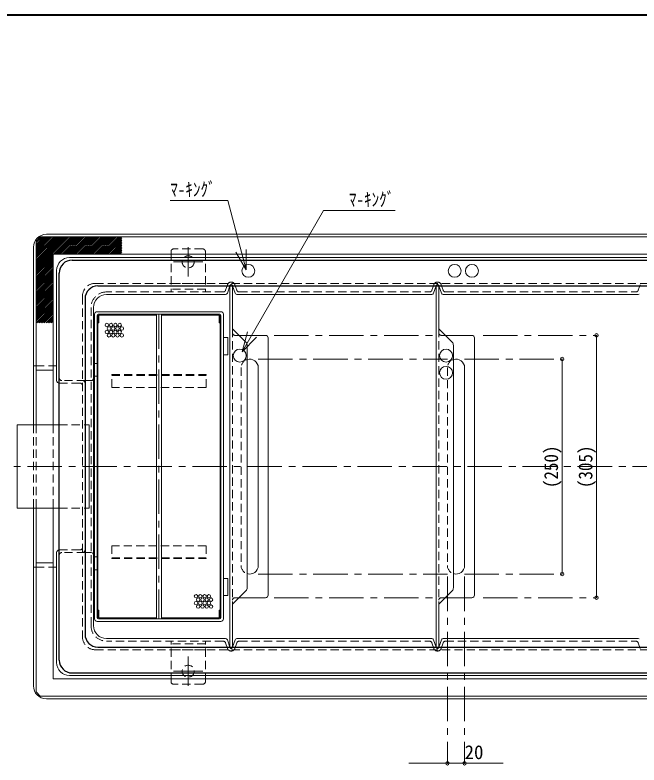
# Model space of a CAD drawing. Units: millimetres, scale not verified. Extents: x -1682 to 1558, y -1128 to 1120.
# Drawn here: x -598 to 128, y 248 to 1120 of the extents above; entities that cross this region are included whole.
import ezdxf
from ezdxf.enums import TextEntityAlignment as Align

# ---------------------------------------------------------------- set-up
doc = ezdxf.new("R2010")
doc.units = ezdxf.units.MM
doc.header["$LTSCALE"] = 8
doc.header["$PDMODE"] = 32
doc.header["$PDSIZE"] = 4
doc.linetypes.add('CHAIN1', pattern=[8, 5, -1, 1, -1])
doc.linetypes.add('DASHED1', pattern=[1.8, 1.2, -0.6])
doc.layers.add('0-0____1', color=4, linetype='Continuous', lineweight=9)
doc.styles.add('ＭＳ ゴシック', font='')
doc.styles.get('ＭＳ ゴシック').set_extended_font_data('MS Gothic')

msp = doc.modelspace()

# ---------------------------------------------------------------- linework, layer by layer
at = {"layer": '0-0____1', "color": 1, "lineweight": 40}
msp.add_line((1558.284, 1119.566), (-1681.716, 1119.566), dxfattribs=at)
at = {"layer": '0-0____1', "color": 7, "lineweight": 18}
for p, q in [((-417.614, 903.876), (-350.8, 903.876)), ((-329.155, 823.093), (-350.8, 903.876)), ((-561.716, 864.566), (348.284, 864.566)), ((-568.716, 861.566), (-573.716, 856.566)), ((-573.716, 856.566), (-573.716, 706.566)), ((355.284, 861.566), (-568.716, 861.566)), ((-576.716, 849.566), (-576.716, 711.566)), ((-329.155, 823.093), (-329.155, 847.093)), ((-553.716, 841.566), (340.284, 841.566)), ((-553.716, 841.566), (-553.716, 706.566)), ((321.284, 837.566), (-534.716, 837.566)), ((-329.155, 823.093), (-341.155, 843.878)), ((-549.716, 694.566), (-549.716, 822.566)), ((-348.383, 804.566), (-351.186, 796.155)), ((-348.216, 384.566), (-348.216, 804.566)), ((-345.049, 804.566), (-342.246, 796.155)), ((-108.383, 804.566), (-111.186, 796.155)), ((-108.216, 384.566), (-108.216, 804.566)), ((-105.216, 754.566), (-105.216, 804.566)), ((-105.049, 804.566), (-102.246, 796.155)), ((-354.216, 794.566), (-491.716, 794.566)), ((-339.216, 794.566), (-114.216, 794.566)), ((-99.216, 794.566), (125.784, 794.566)), ((-506.716, 697.566), (-506.716, 779.566)), ((-505.716, 771.566), (-505.716, 699.566)), ((-502.716, 774.566), (-358.716, 774.566)), ((-502.716, 770.066), (-502.716, 699.566)), ((-502.716, 770.066), (-501.716, 770.066)), ((-501.716, 770.566), (-501.716, 704.566)), ((-501.216, 771.566), (-360.216, 771.566)), ((-500.716, 770.066), (-500.716, 761.566)), ((-500.216, 770.566), (-433.716, 770.566)), ((-433.716, 417.566), (-433.716, 771.566)), ((-427.716, 417.566), (-427.716, 771.566)), ((-427.716, 770.566), (-361.216, 770.566)), ((-360.716, 770.066), (-360.716, 761.566)), ((-359.716, 770.566), (-359.716, 418.566)), ((-358.716, 770.066), (-359.716, 770.066)), ((-358.716, 770.066), (-358.716, 419.066)), ((-355.716, 417.566), (-355.716, 771.566)), ((-501.716, 761.566), (-500.716, 761.566)), ((-359.716, 761.566), (-360.716, 761.566)), ((-334.105, 728.013), (-327.893, 751.195)), ((-89.68, 739.03), (-105.216, 754.566)), ((-355.716, 744.566), (-350.716, 744.566)), ((-350.716, 724.566), (-350.716, 744.566)), ((-334.105, 728.013), (-317.134, 744.983)), ((-328.216, 453.637), (-328.216, 735.495)), ((-88.216, 735.495), (-88.216, 453.637)), ((-355.716, 724.566), (-350.716, 724.566)), ((-576.716, 711.566), (-573.716, 711.566)), ((-573.716, 706.566), (-553.716, 706.566)), ((-553.716, 711.566), (-549.716, 711.566)), ((-505.716, 699.566), (-502.716, 699.566)), ((-502.716, 704.566), (-501.716, 704.566)), ((-509.716, 694.566), (-516.716, 694.566)), ((-595.716, 643.066), (-546.716, 643.066)), ((-549.716, 494.566), (-549.716, 366.566)), ((-509.716, 494.566), (-516.716, 494.566)), ((-506.716, 491.566), (-506.716, 409.566)), ((-505.716, 417.566), (-505.716, 489.566)), ((-505.716, 489.566), (-502.716, 489.566)), ((-502.716, 419.066), (-502.716, 489.566)), ((-573.716, 482.566), (-553.716, 482.566)), ((-573.716, 332.566), (-573.716, 482.566)), ((-553.716, 347.566), (-553.716, 482.566)), ((-502.716, 484.566), (-501.716, 484.566)), ((-501.716, 418.566), (-501.716, 484.566)), ((-576.716, 477.566), (-573.716, 477.566)), ((-576.716, 339.566), (-576.716, 477.566)), ((-553.716, 477.566), (-549.716, 477.566)), ((-355.716, 464.566), (-350.716, 464.566)), ((-350.716, 464.566), (-350.716, 444.566)), ((-329.68, 450.101), (-345.216, 434.566)), ((-89.68, 450.101), (-105.216, 434.566)), ((-355.716, 444.566), (-350.716, 444.566)), ((-501.716, 427.566), (-500.716, 427.566)), ((-500.716, 419.066), (-500.716, 427.566)), ((-359.716, 427.566), (-360.716, 427.566)), ((-360.716, 419.066), (-360.716, 427.566)), ((-345.216, 434.566), (-345.216, 384.566)), ((-105.216, 434.566), (-105.216, 384.566)), ((-502.716, 419.066), (-501.716, 419.066)), ((-500.216, 418.566), (-433.716, 418.566)), ((-427.716, 418.566), (-361.216, 418.566)), ((-358.716, 419.066), (-359.716, 419.066)), ((-502.716, 414.566), (-358.716, 414.566)), ((-501.216, 417.566), (-360.216, 417.566)), ((-354.216, 394.566), (-491.716, 394.566)), ((-348.383, 384.566), (-351.186, 392.976)), ((-345.049, 384.566), (-342.246, 392.976)), ((-339.216, 394.566), (-114.216, 394.566)), ((-108.383, 384.566), (-111.186, 392.976)), ((-105.049, 384.566), (-102.246, 392.976)), ((-99.216, 394.566), (125.784, 394.566)), ((321.284, 351.566), (-534.716, 351.566)), ((-553.716, 347.566), (340.284, 347.566)), ((-568.716, 327.566), (-573.716, 332.566)), ((355.284, 327.566), (-568.716, 327.566)), ((-561.716, 324.566), (348.284, 324.566))]:
    msp.add_line(p, q, dxfattribs=at)
at = {"layer": '0-0____1'}
for p, q in [((-573.716, 839.057), (-551.207, 861.566)), ((-573.716, 841.037), (-553.187, 861.566)), ((-573.716, 843.017), (-555.167, 861.566)), ((-573.716, 844.997), (-557.147, 861.566)), ((-573.716, 846.977), (-559.127, 861.566)), ((-573.716, 848.957), (-561.107, 861.566)), ((-573.716, 850.936), (-563.087, 861.566)), ((-573.716, 852.916), (-565.067, 861.566)), ((-573.716, 854.896), (-567.047, 861.566)), ((-573.716, 837.077), (-549.227, 861.566)), ((-573.716, 835.097), (-547.248, 861.566)), ((-573.716, 833.117), (-545.268, 861.566)), ((-573.716, 831.137), (-543.288, 861.566)), ((-573.716, 829.158), (-541.308, 861.566)), ((-573.716, 827.178), (-539.328, 861.566)), ((-573.716, 825.198), (-537.348, 861.566)), ((-573.716, 823.218), (-535.368, 861.566)), ((-553.388, 841.566), (-533.388, 861.566)), ((-551.408, 841.566), (-531.408, 861.566)), ((-549.428, 841.566), (-529.428, 861.566)), ((-547.449, 841.566), (-527.449, 861.566)), ((-545.469, 841.566), (-525.469, 861.566)), ((-543.489, 841.566), (-523.489, 861.566)), ((-541.509, 841.566), (-521.509, 861.566)), ((-539.529, 841.566), (-519.529, 861.566)), ((-537.549, 841.566), (-517.549, 861.566)), ((-535.569, 841.566), (-515.569, 861.566)), ((-533.589, 841.566), (-513.589, 861.566)), ((-531.609, 841.566), (-511.609, 861.566)), ((-529.629, 841.566), (-509.629, 861.566)), ((-527.65, 841.566), (-507.65, 861.566)), ((-525.67, 841.566), (-505.67, 861.566)), ((-523.69, 841.566), (-503.69, 861.566)), ((-521.71, 841.566), (-501.71, 861.566)), ((-519.73, 841.566), (-499.73, 861.566)), ((-517.75, 841.566), (-497.75, 861.566)), ((-515.77, 841.566), (-495.77, 861.566)), ((-513.79, 841.566), (-493.79, 861.566)), ((-511.81, 841.566), (-491.81, 861.566)), ((-509.83, 841.566), (-489.83, 861.566)), ((-507.851, 841.566), (-487.851, 861.566)), ((-505.871, 841.566), (-485.871, 861.566)), ((-503.891, 841.566), (-483.891, 861.566)), ((-501.911, 841.566), (-481.911, 861.566)), ((-499.931, 841.566), (-479.931, 861.566)), ((-497.951, 841.566), (-477.951, 861.566)), ((-495.971, 841.566), (-475.971, 861.566)), ((-493.991, 841.566), (-473.991, 861.566)), ((-492.011, 841.566), (-473.716, 859.861)), ((-490.031, 841.566), (-473.716, 857.881)), ((-488.052, 841.566), (-473.716, 855.901)), ((-486.072, 841.566), (-473.716, 853.921)), ((-484.092, 841.566), (-473.716, 851.942)), ((-482.112, 841.566), (-473.716, 849.962)), ((-480.132, 841.566), (-473.716, 847.982)), ((-478.152, 841.566), (-473.716, 846.002)), ((-573.716, 821.238), (-553.716, 841.238)), ((-573.716, 819.258), (-553.716, 839.258)), ((-573.716, 817.278), (-553.716, 837.278)), ((-476.172, 841.566), (-473.716, 844.022)), ((-474.192, 841.566), (-473.716, 842.042)), ((-573.716, 815.298), (-553.716, 835.298)), ((-573.716, 813.318), (-553.716, 833.318)), ((-573.716, 811.338), (-553.716, 831.338)), ((-573.716, 809.359), (-553.716, 829.359)), ((-573.716, 807.379), (-553.716, 827.379)), ((-573.716, 805.399), (-553.716, 825.399)), ((-573.716, 803.419), (-553.716, 823.419)), ((-573.716, 801.439), (-553.716, 821.439)), ((-573.716, 799.459), (-553.716, 819.459)), ((-573.716, 797.479), (-553.716, 817.479)), ((-573.716, 795.499), (-553.716, 815.499)), ((-573.716, 793.519), (-553.716, 813.519)), ((-573.716, 791.539), (-553.716, 811.539)), ((-573.716, 789.56), (-553.716, 809.56)), ((-573.716, 787.58), (-553.716, 807.58)), ((-573.716, 785.6), (-553.716, 805.6)), ((-573.716, 783.62), (-553.716, 803.62)), ((-573.716, 781.64), (-553.716, 801.64)), ((-573.716, 779.66), (-553.716, 799.66)), ((-573.716, 777.68), (-553.716, 797.68)), ((-573.716, 775.7), (-553.716, 795.7)), ((-573.716, 773.72), (-553.716, 793.72)), ((-573.716, 771.74), (-553.716, 791.74)), ((-573.716, 769.761), (-553.716, 789.761)), ((-573.716, 767.781), (-553.716, 787.781)), ((-573.716, 765.801), (-553.716, 785.801)), ((-573.716, 763.821), (-553.716, 783.821)), ((-573.716, 761.841), (-553.716, 781.841)), ((-572.011, 761.566), (-553.716, 779.861)), ((-570.031, 761.566), (-553.716, 777.881)), ((-568.052, 761.566), (-553.716, 775.901)), ((-566.072, 761.566), (-553.716, 773.921)), ((-564.092, 761.566), (-553.716, 771.942)), ((-562.112, 761.566), (-553.716, 769.962)), ((-560.132, 761.566), (-553.716, 767.982)), ((-558.152, 761.566), (-553.716, 766.002)), ((-556.172, 761.566), (-553.716, 764.022)), ((-554.192, 761.566), (-553.716, 762.042)), ((-306.716, 747.066), (-337.716, 747.066)), ((-303.716, 445.066), (-303.716, 744.066)), ((-66.716, 747.066), (-97.716, 747.066)), ((-63.716, 445.066), (-63.716, 744.066)), ((78.284, 442.066), (78.284, 747.066)), ((38.284, 719.566), (38.284, 469.566)), ((-576.716, 711.566), (-576.716, 643.066)), ((-573.716, 643.066), (-573.716, 706.566)), ((-553.716, 706.566), (-553.716, 643.066)), ((-315.216, 709.566), (-315.216, 479.566)), ((-75.216, 709.566), (-75.216, 479.566)), ((-505.716, 489.566), (-505.716, 699.566)), ((-502.716, 699.566), (-502.716, 489.566)), ((-501.716, 704.566), (-501.716, 484.566)), ((-506.716, 491.566), (-506.716, 697.566)), ((-576.716, 546.066), (-576.716, 477.566)), ((-573.716, 482.566), (-573.716, 546.066)), ((-553.716, 546.066), (-553.716, 482.566)), ((-306.716, 442.066), (-337.716, 442.066)), ((-66.716, 442.066), (-97.716, 442.066)), ((-140.216, 249.566), (-30.216, 249.566))]:
    msp.add_line(p, q, dxfattribs=at)
at = {"layer": '0-0____1', "linetype": 'DASHED1'}
for p, q in [((-379.716, 847.566), (-413.716, 847.566)), ((-416.716, 844.566), (-416.716, 797.566)), ((-376.716, 844.566), (-376.716, 797.566)), ((-376.716, 807.566), (-416.716, 807.566)), ((-353.194, 799.617), (-351.071, 805.988)), ((-348.225, 805.039), (-348.383, 804.566)), ((-345.207, 805.039), (-345.049, 804.566)), ((-340.237, 799.617), (-342.361, 805.988)), ((-113.194, 799.617), (-111.071, 805.988)), ((-108.225, 805.039), (-108.383, 804.566)), ((-105.207, 805.039), (-105.049, 804.566)), ((-100.237, 799.617), (-102.361, 805.988)), ((126.806, 799.617), (128.929, 805.988)), ((-356.04, 797.566), (-491.716, 797.566)), ((-376.716, 800.766), (-416.716, 800.766)), ((-337.391, 797.566), (-116.04, 797.566)), ((-97.391, 797.566), (123.96, 797.566)), ((-509.716, 779.566), (-509.716, 409.566)), ((-345.216, 754.566), (-345.216, 434.566)), ((-105.216, 754.566), (-105.216, 434.566)), ((-342.216, 747.066), (-337.716, 747.066)), ((-102.216, 747.066), (-97.716, 747.066)), ((-573.716, 711.566), (-553.716, 711.566)), ((-505.716, 714.566), (-502.716, 714.566)), ((-335.216, 709.566), (-335.216, 479.566)), ((-95.216, 709.566), (-95.216, 479.566)), ((-485.716, 701.566), (-375.716, 701.566)), ((-485.716, 686.566), (-485.716, 701.566)), ((-485.716, 700.566), (-375.716, 700.566)), ((-375.716, 686.566), (-375.716, 701.566)), ((-522.716, 691.566), (-546.716, 691.566)), ((-516.716, 694.566), (-543.716, 694.566)), ((-375.716, 686.566), (-485.716, 686.566)), ((-576.716, 643.066), (-576.716, 546.066)), ((-573.716, 643.066), (-573.716, 546.066)), ((-553.716, 643.066), (-553.716, 546.066)), ((-546.716, 643.066), (-516.716, 643.066)), ((-546.716, 546.066), (-516.716, 546.066)), ((-522.716, 497.566), (-546.716, 497.566)), ((-485.716, 502.566), (-485.716, 487.566)), ((-375.716, 502.566), (-485.716, 502.566)), ((-375.716, 502.566), (-375.716, 487.566)), ((-516.716, 494.566), (-543.716, 494.566)), ((-485.716, 488.566), (-375.716, 488.566)), ((-485.716, 487.566), (-375.716, 487.566)), ((-573.716, 477.566), (-553.716, 477.566)), ((-505.716, 474.566), (-502.716, 474.566)), ((-342.216, 442.066), (-337.716, 442.066)), ((-102.216, 442.066), (-97.716, 442.066)), ((-356.04, 391.566), (-491.716, 391.566)), ((-416.716, 344.566), (-416.716, 391.566)), ((-376.716, 388.366), (-416.716, 388.366)), ((-376.716, 344.566), (-376.716, 391.566)), ((-353.194, 389.514), (-351.071, 383.144)), ((-348.225, 384.092), (-348.383, 384.566)), ((-345.207, 384.092), (-345.049, 384.566)), ((-340.237, 389.514), (-342.361, 383.144)), ((-337.391, 391.566), (-116.04, 391.566)), ((-113.194, 389.514), (-111.071, 383.144)), ((-108.225, 384.092), (-108.383, 384.566)), ((-105.207, 384.092), (-105.049, 384.566)), ((-100.237, 389.514), (-102.361, 383.144)), ((-97.391, 391.566), (123.96, 391.566)), ((126.806, 389.514), (128.929, 383.144)), ((-376.716, 381.566), (-416.716, 381.566)), ((-379.716, 341.566), (-413.716, 341.566))]:
    msp.add_line(p, q, dxfattribs=at)
at = {"layer": '0-0____1', "linetype": 'CHAIN1'}
for p, q in [((-396.716, 849.566), (-396.716, 815.566)), ((-413.716, 832.566), (-379.716, 832.566)), ((-430.716, 771.566), (-430.716, 417.566)), ((-296.716, 747.066), (-112.216, 747.066)), ((-53.716, 747.066), (78.284, 747.066)), ((-315.216, 719.566), (-95.216, 719.566)), ((-75.216, 719.566), (38.284, 719.566)), ((-711.716, 594.566), (548.284, 594.566)), ((-315.216, 469.566), (-95.216, 469.566)), ((-95.216, 466.566), (-95.216, 249.566)), ((-75.216, 469.566), (38.284, 469.566)), ((-75.216, 466.566), (-75.216, 249.566)), ((-296.716, 442.066), (-112.216, 442.066)), ((-53.716, 442.066), (78.284, 442.066)), ((-396.716, 339.566), (-396.716, 373.566)), ((-413.716, 356.566), (-379.716, 356.566))]:
    msp.add_line(p, q, dxfattribs=at)
at = {"layer": '0-0____1', "color": 5, "lineweight": 25}
for p, q in [((-531.716, 834.566), (318.284, 834.566)), ((-546.716, 369.566), (-546.716, 819.566)), ((-501.716, 804.566), (288.284, 804.566)), ((-516.716, 789.566), (-516.716, 399.566)), ((-501.716, 384.566), (288.284, 384.566)), ((-531.716, 354.566), (318.284, 354.566))]:
    msp.add_line(p, q, dxfattribs=at)
at = {"layer": '0-0____1', "color": 7, "linetype": 'DASHED1', "lineweight": 18}
for p, q in [((-504.716, 807.566), (291.284, 807.566)), ((-519.716, 792.566), (-519.716, 396.566)), ((-504.716, 381.566), (291.284, 381.566))]:
    msp.add_line(p, q, dxfattribs=at)
at = {"layer": '0-0____1', "color": 7, "lineweight": 18}
for points in [[(-334.105, 728.013), (-239.306, 892.21), (-155.792, 892.21)], [(-329.68, 739.03), (-345.216, 754.566), (-345.216, 804.566)], [(-546.716, 546.066), (-595.716, 546.066), (-595.716, 643.066)], [(-516.716, 643.066), (-511.716, 643.066), (-511.716, 546.066), (-516.716, 546.066)]]:
    msp.add_lwpolyline(points, dxfattribs=at)
at = {"layer": '0-0____1', "linetype": 'DASHED1'}
for centre in [(-396.716, 832.566), (-396.716, 356.566)]:
    msp.add_circle(centre, 7, dxfattribs=at)
at = {"layer": '0-0____1'}
for centre, radius in [((-326.716, 822.066), 7.5), ((-86.716, 822.066), 7.5), ((-66.716, 822.066), 7.5), ((-491.393, 759.119), 2), ((-486.393, 759.119), 2), ((-481.393, 759.119), 2), ((-476.393, 759.119), 2), ((-491.393, 751.119), 2), ((-488.893, 755.119), 2), ((-486.393, 751.119), 2), ((-483.893, 755.119), 2), ((-481.393, 751.119), 2), ((-478.893, 755.119), 2), ((-476.393, 751.119), 2), ((-473.893, 755.119), 2), ((-488.893, 747.119), 2), ((-483.893, 747.119), 2), ((-478.893, 747.119), 2), ((-473.893, 747.119), 2), ((-336.716, 723.566), 7.5), ((-96.716, 723.566), 7.5), ((-96.716, 703.566), 7.5), ((-387.607, 443.773), 2), ((-382.607, 443.773), 2), ((-377.607, 443.773), 2), ((-372.607, 443.773), 2), ((-387.607, 435.773), 2), ((-385.107, 439.773), 2), ((-382.607, 435.773), 2), ((-380.107, 439.773), 2), ((-377.607, 435.773), 2), ((-375.107, 439.773), 2), ((-372.607, 435.773), 2), ((-370.107, 439.773), 2), ((-385.107, 431.773), 2), ((-380.107, 431.773), 2), ((-375.107, 431.773), 2), ((-370.107, 431.773), 2)]:
    msp.add_circle(centre, radius, dxfattribs=at)
at = {"layer": '0-0____1', "color": 7, "lineweight": 18}
for centre, radius, start, end in [((-561.716, 849.566), 15, 90, 180), ((-534.716, 822.566), 15, 90, 180), ((-491.716, 779.566), 15, 90, 180), ((-354.216, 799.566), 5, 270, 292.17824), ((-353.083, 796.788), 2, 292.17824, 341.56505), ((-340.348, 796.788), 2, 198.43495, 247.82176), ((-339.216, 799.566), 5, 247.82176, 270), ((-114.216, 799.566), 5, 270, 292.17824), ((-113.083, 796.788), 2, 292.17824, 341.56505), ((-100.348, 796.788), 2, 198.43495, 247.82176), ((-99.216, 799.566), 5, 247.82176, 270), ((125.784, 799.566), 5, 270, 292.17824), ((-502.716, 771.566), 3, 90, 180), ((-501.216, 770.066), 1.5, 90, 180), ((-500.716, 770.566), 1, 90, 180), ((-500.216, 770.066), 0.5, 90, 180), ((-361.216, 770.066), 0.5, 0, 90), ((-360.716, 770.566), 1, 0, 90), ((-360.216, 770.066), 1.5, 0, 90), ((-358.716, 771.566), 3, 0, 90), ((-333.216, 735.495), 5, 0, 45), ((-93.216, 735.495), 5, 0, 45), ((-546.716, 694.566), 3, 180, 270), ((-509.716, 697.566), 3, 270, 0), ((-546.716, 494.566), 3, 90, 180), ((-509.716, 491.566), 3, 0, 90), ((-333.216, 453.637), 5, 315, 0), ((-93.216, 453.637), 5, 315, 0), ((-501.216, 419.066), 1.5, 180, 270), ((-500.716, 418.566), 1, 180, 270), ((-500.216, 419.066), 0.5, 180, 270), ((-361.216, 419.066), 0.5, 270, 0), ((-360.716, 418.566), 1, 270, 0), ((-360.216, 419.066), 1.5, 270, 0), ((-502.716, 417.566), 3, 180, 270), ((-358.716, 417.566), 3, 270, 0), ((-491.716, 409.566), 15, 180, 270), ((-354.216, 389.566), 5, 67.82176, 90), ((-353.083, 392.344), 2, 18.43495, 67.82176), ((-340.348, 392.344), 2, 112.17824, 161.56505), ((-339.216, 389.566), 5, 90, 112.17824), ((-114.216, 389.566), 5, 67.82176, 90), ((-113.083, 392.344), 2, 18.43495, 67.82176), ((-100.348, 392.344), 2, 112.17824, 161.56505), ((-99.216, 389.566), 5, 90, 112.17824), ((125.784, 389.566), 5, 67.82176, 90), ((-534.716, 366.566), 15, 180, 270), ((-561.716, 339.566), 15, 180, 270)]:
    msp.add_arc(centre, radius, start, end, dxfattribs=at)
at = {"layer": '0-0____1', "linetype": 'DASHED1'}
for centre, radius, start, end in [((-413.716, 844.566), 3, 90, 180), ((-379.716, 844.566), 3, 0, 90), ((-346.802, 804.565), 4.5, 91.406, 161.56505), ((-346.802, 804.565), 1.5, 91.406, 161.56505), ((-346.716, 801.066), 8, 88.594, 91.406), ((-346.716, 801.066), 5, 88.594, 91.406), ((-346.63, 804.565), 1.5, 18.43495, 88.594), ((-346.63, 804.565), 4.5, 18.43495, 88.594), ((-106.802, 804.565), 4.5, 91.406, 161.56505), ((-106.802, 804.565), 1.5, 91.406, 161.56505), ((-106.716, 801.066), 8, 88.594, 91.406), ((-106.716, 801.066), 5, 88.594, 91.406), ((-106.63, 804.565), 1.5, 18.43495, 88.594), ((-106.63, 804.565), 4.5, 18.43495, 88.594), ((-491.716, 779.566), 18, 90, 180), ((-356.04, 800.566), 3, 270, 341.56505), ((-337.391, 800.566), 3, 198.43495, 270), ((-116.04, 800.566), 3, 270, 341.56505), ((-97.391, 800.566), 3, 198.43495, 270), ((123.96, 800.566), 3, 270, 341.56505), ((-342.216, 750.066), 3, 180, 270), ((-102.216, 750.066), 3, 180, 270), ((-325.216, 709.566), 10, 107.4576, 180), ((-85.216, 709.566), 10, 107.4576, 180), ((-543.716, 697.566), 3, 180, 270), ((-522.716, 688.566), 3, 0, 90), ((-519.716, 691.566), 3, 0, 90), ((-522.716, 500.566), 3, 270, 0), ((-519.716, 497.566), 3, 270, 0), ((-543.716, 491.566), 3, 90, 180), ((-325.216, 479.566), 10, 180, 252.5424), ((-85.216, 479.566), 10, 180, 252.5424), ((-342.216, 439.066), 3, 90, 180), ((-102.216, 439.066), 3, 90, 180), ((-491.716, 409.566), 18, 180, 270), ((-356.04, 388.566), 3, 18.43495, 90), ((-346.802, 384.567), 1.5, 198.43495, 268.594), ((-346.63, 384.567), 1.5, 271.406, 341.56505), ((-337.391, 388.566), 3, 90, 161.56505), ((-116.04, 388.566), 3, 18.43495, 90), ((-106.802, 384.567), 1.5, 198.43495, 268.594), ((-106.63, 384.567), 1.5, 271.406, 341.56505), ((-97.391, 388.566), 3, 90, 161.56505), ((123.96, 388.566), 3, 18.43495, 90), ((-346.802, 384.567), 4.5, 198.43495, 268.594), ((-346.716, 388.066), 8, 268.594, 271.406), ((-346.716, 388.066), 5, 268.594, 271.406), ((-346.63, 384.567), 4.5, 271.406, 341.56505), ((-106.802, 384.567), 4.5, 198.43495, 268.594), ((-106.716, 388.066), 8, 268.594, 271.406), ((-106.716, 388.066), 5, 268.594, 271.406), ((-106.63, 384.567), 4.5, 271.406, 341.56505), ((-413.716, 344.566), 3, 180, 270), ((-379.716, 344.566), 3, 270, 0)]:
    msp.add_arc(centre, radius, start, end, dxfattribs=at)
at = {"layer": '0-0____1', "color": 5, "lineweight": 25}
for centre, start, end in [((-531.716, 819.566), 90, 180), ((-501.716, 789.566), 90, 180), ((-501.716, 399.566), 180, 270), ((-531.716, 369.566), 180, 270)]:
    msp.add_arc(centre, 15, start, end, dxfattribs=at)
at = {"layer": '0-0____1', "color": 7, "linetype": 'DASHED1', "lineweight": 18}
for centre, start, end in [((-504.716, 792.566), 90, 180), ((-504.716, 396.566), 180, 270)]:
    msp.add_arc(centre, 15, start, end, dxfattribs=at)
at = {"layer": '0-0____1'}
for centre, radius, start, end in [((-306.716, 744.066), 3, 0, 90), ((-66.716, 744.066), 3, 0, 90), ((-325.216, 709.566), 10, 0, 107.4576), ((-85.216, 709.566), 10, 0, 107.4576), ((-325.216, 479.566), 10, 252.5424, 0), ((-85.216, 479.566), 10, 252.5424, 0), ((-306.716, 445.066), 3, 270, 0), ((-66.716, 445.066), 3, 270, 0)]:
    msp.add_arc(centre, radius, start, end, dxfattribs=at)
at = {"layer": '0-0____1', "color": 1}
for p in [(78.284, 747.066), (38.284, 719.566), (38.284, 469.566), (78.284, 442.066), (-95.216, 249.566), (-75.216, 249.566)]:
    msp.add_point(p, dxfattribs=at)

# ---------------------------------------------------------------- texts
at = {"layer": '0-0____1', "color": 7, "style": 'ＭＳ ゴシック', "width": 0.8}
for p in [(-417.614, 903.876), (-209.792, 892.21)]:
    msp.add_text('ﾏ-ｷﾝｸﾞ', height=16.13, dxfattribs=at).set_placement(p, align=Align.BOTTOM_LEFT)
at = {"layer": '0-0____1', "color": 7, "style": 'ＭＳ ゴシック', "width": 0.9}
for s, p in [('(250)', (38.284, 569.566)), ('(305)', (78.284, 569.566))]:
    msp.add_text(s, height=16.13, rotation=90, dxfattribs=at).set_placement(p, align=Align.BOTTOM_LEFT)
at = {"layer": '0-0____1', "color": 7, "style": 'ＭＳ ゴシック'}
msp.add_text('20', height=16.13, dxfattribs=at).set_placement((-75.216, 249.566), align=Align.BOTTOM_LEFT)

doc.saveas('drawing.dxf')
